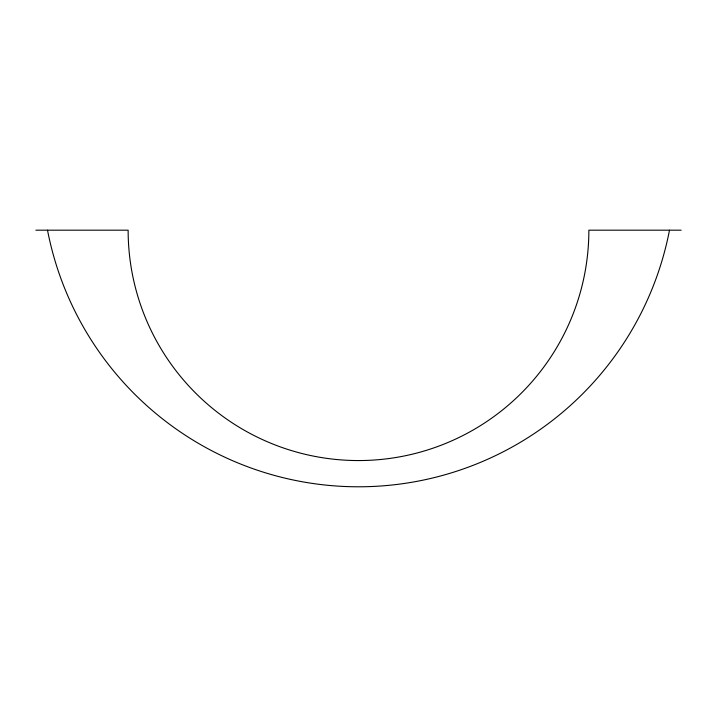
<?xml version="1.0" encoding="UTF-8"?>
<svg xmlns="http://www.w3.org/2000/svg" width="717" height="717" viewBox="0 0 717 717"><rect width="100%" height="100%" fill="white"/><g stroke="black" fill="none" stroke-linecap="round" stroke-linejoin="round"><path stroke-width="1.08" d="M35.85 230.184L128.137 230.184A230.363 230.363 0 0 0 358.5 460.556A230.363 230.363 0 0 0 588.863 230.184L681.15 230.184M669.49 230.184A316.753 316.753 0 0 1 47.51 230.184"/></g></svg>
